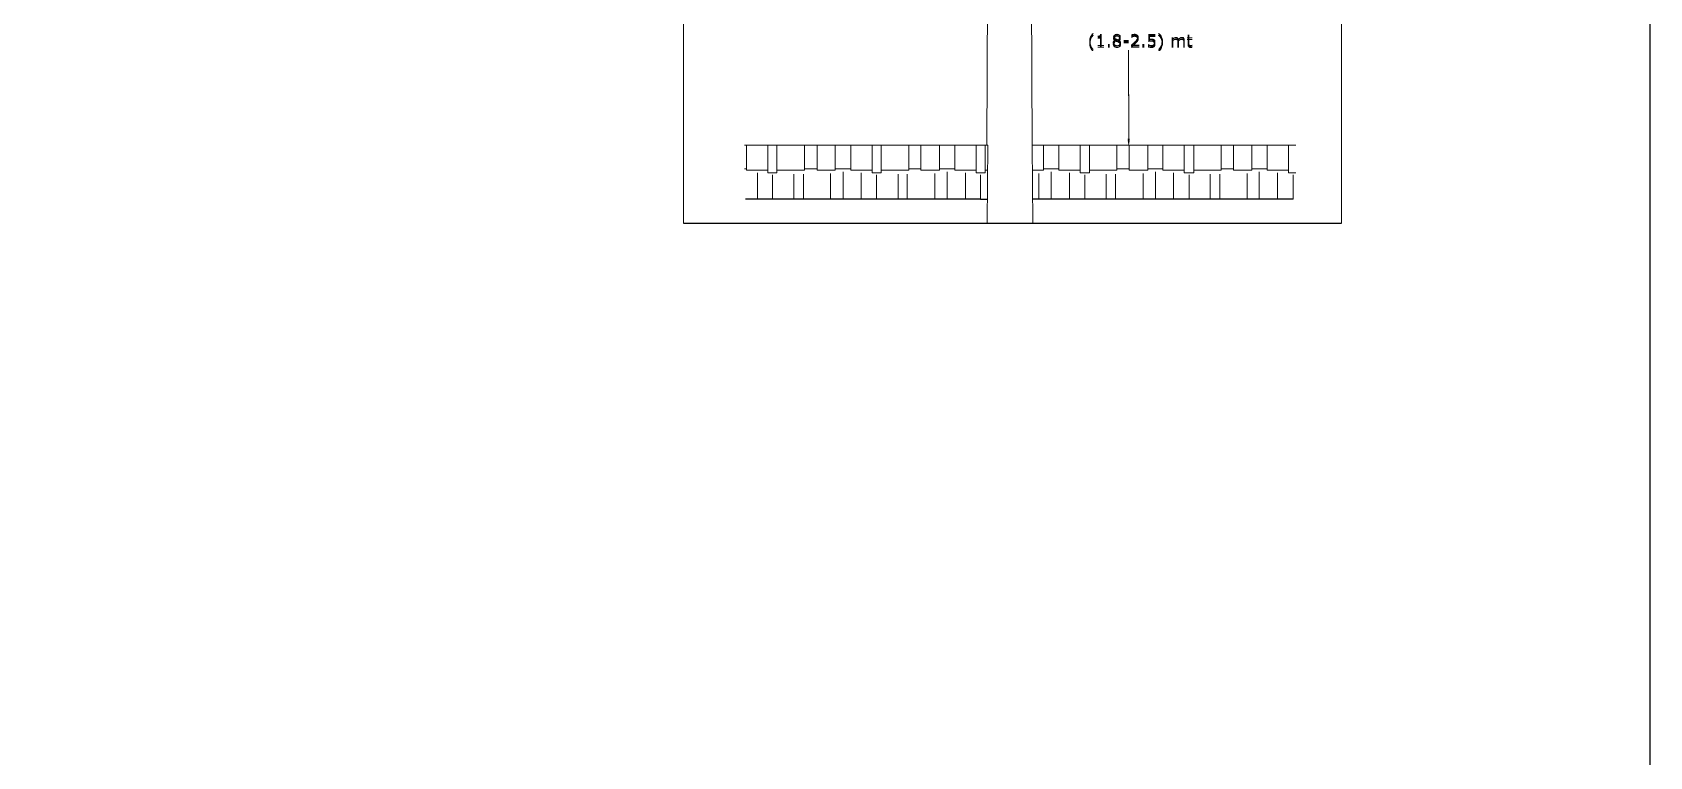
# Model space of a CAD drawing. Extents: x 604418 to 606014, y 1310869 to 1312555.
# Drawn here: x 605912.2 to 606013.8, y 1311025.9 to 1311071.4 of the extents above; entities that cross this region are included whole.
import ezdxf

# ---------------------------------------------------------------- set-up
doc = ezdxf.new("R2010")
doc.units = 0
doc.header["$MEASUREMENT"] = 0
doc.layers.get('0').update_dxf_attribs({"color": 10})
doc.layers.add('1-Cartografia', color=7, linetype='Continuous', lineweight=13)

msp = doc.modelspace()

# ---------------------------------------------------------------- hatches: boundary and pattern name
at = {"layer": '1-Cartografia'}
for points in [[(605978.85, 1311071.32), (605978.74, 1311071.32), (605978.7, 1311071.25), (605978.68, 1311071.21), (605978.63, 1311071.14), (605978.61, 1311071.08), (605978.59, 1311071.06), (605978.59, 1311071.03), (605978.59, 1311071.01), (605978.57, 1311070.99), (605978.57, 1311070.97), (605978.57, 1311070.95), (605978.57, 1311070.92), (605978.57, 1311070.81), (605978.57, 1311070.75), (605978.57, 1311070.68), (605978.59, 1311070.61), (605978.61, 1311070.55), (605978.61, 1311070.53), (605978.63, 1311070.5), (605978.63, 1311070.48), (605978.66, 1311070.46), (605978.66, 1311070.44), (605978.68, 1311070.42), (605978.68, 1311070.39), (605978.7, 1311070.37), (605978.74, 1311070.33), (605978.74, 1311070.31), (605978.85, 1311070.31), (605978.81, 1311070.37), (605978.77, 1311070.42), (605978.72, 1311070.48), (605978.7, 1311070.55), (605978.68, 1311070.61), (605978.66, 1311070.68), (605978.66, 1311070.75), (605978.66, 1311070.81), (605978.66, 1311070.88), (605978.66, 1311070.95), (605978.68, 1311071.01), (605978.7, 1311071.08), (605978.72, 1311071.14), (605978.77, 1311071.19), (605978.81, 1311071.25), (605978.85, 1311071.3)], [(605979.34, 1311071.28), (605979.25, 1311071.28), (605979.25, 1311071.25), (605979.25, 1311071.23), (605979.23, 1311071.21), (605979.21, 1311071.19), (605979.16, 1311071.19), (605979.14, 1311071.19), (605979.12, 1311071.19), (605979.1, 1311071.17), (605979.1, 1311071.1), (605979.25, 1311071.1), (605979.25, 1311070.59), (605979.1, 1311070.59), (605979.1, 1311070.53), (605979.49, 1311070.53), (605979.49, 1311070.59), (605979.34, 1311070.59)], [(605980.31, 1311071.3), (605980.2, 1311071.28), (605980.11, 1311071.21), (605980.35, 1311071.21), (605980.38, 1311071.21), (605980.4, 1311071.21), (605980.44, 1311071.14), (605980.46, 1311071.12), (605980.46, 1311071.06), (605980.44, 1311071.03), (605980.42, 1311070.99), (605980.38, 1311070.95), (605980.49, 1311070.95), (605980.51, 1311070.97), (605980.51, 1311070.99), (605980.55, 1311071.01), (605980.55, 1311071.06), (605980.55, 1311071.08), (605980.55, 1311071.12), (605980.55, 1311071.14), (605980.55, 1311071.17), (605980.53, 1311071.21), (605980.46, 1311071.25), (605980.4, 1311071.28), (605980.33, 1311071.3)], [(605981.43, 1311071.3), (605981.39, 1311071.3), (605981.32, 1311071.28), (605981.26, 1311071.28), (605981.21, 1311071.25), (605981.21, 1311071.14), (605981.28, 1311071.17), (605981.32, 1311071.19), (605981.41, 1311071.21), (605981.5, 1311071.21), (605981.57, 1311071.21), (605981.63, 1311071.21), (605981.59, 1311071.25), (605981.52, 1311071.28), (605981.46, 1311071.3)], [(605982.73, 1311071.28), (605982.29, 1311071.28), (605982.29, 1311070.88), (605982.32, 1311070.9), (605982.34, 1311070.9), (605982.36, 1311070.9), (605982.45, 1311070.9), (605982.51, 1311070.9), (605982.6, 1311070.9), (605982.69, 1311070.92), (605982.67, 1311070.95), (605982.65, 1311070.95), (605982.62, 1311070.97), (605982.6, 1311070.97), (605982.58, 1311070.99), (605982.56, 1311070.99), (605982.38, 1311070.99), (605982.38, 1311071.19), (605982.73, 1311071.19)], [(605983, 1311071.32), (605982.89, 1311071.32), (605982.89, 1311071.3), (605982.95, 1311071.23), (605982.98, 1311071.21), (605983.04, 1311071.1), (605983.07, 1311071.08), (605983.07, 1311071.06), (605983.07, 1311071.03), (605983.09, 1311071.01), (605983.09, 1311070.99), (605983.09, 1311070.97), (605983.09, 1311070.95), (605983.11, 1311070.92), (605983.11, 1311070.86), (605983.11, 1311070.84), (605983.11, 1311070.77), (605983.09, 1311070.68), (605983.09, 1311070.61), (605983.07, 1311070.55), (605983.04, 1311070.55), (605983.04, 1311070.5), (605983.02, 1311070.48), (605983, 1311070.46), (605983, 1311070.44), (605982.93, 1311070.37), (605982.89, 1311070.31), (605983, 1311070.31), (605983.04, 1311070.35), (605983.07, 1311070.37), (605983.07, 1311070.39), (605983.09, 1311070.42), (605983.11, 1311070.44), (605983.11, 1311070.46), (605983.11, 1311070.48), (605983.13, 1311070.5), (605983.13, 1311070.53), (605983.15, 1311070.59), (605983.18, 1311070.66), (605983.2, 1311070.72), (605983.2, 1311070.79), (605983.2, 1311070.86), (605983.2, 1311070.92), (605983.18, 1311070.99), (605983.15, 1311071.06), (605983.13, 1311071.12), (605983.11, 1311071.17), (605983.09, 1311071.19), (605983.09, 1311071.21), (605983.07, 1311071.23), (605983.07, 1311071.25), (605983.02, 1311071.28), (605983.02, 1311071.3)], [(605978.85, 1311071.22), (605978.74, 1311071.22), (605978.7, 1311071.15), (605978.68, 1311071.11), (605978.63, 1311071.04), (605978.61, 1311070.98), (605978.59, 1311070.96), (605978.59, 1311070.93), (605978.59, 1311070.91), (605978.57, 1311070.89), (605978.57, 1311070.87), (605978.57, 1311070.85), (605978.57, 1311070.82), (605978.57, 1311070.71), (605978.57, 1311070.65), (605978.57, 1311070.58), (605978.59, 1311070.51), (605978.61, 1311070.45), (605978.61, 1311070.43), (605978.63, 1311070.4), (605978.63, 1311070.38), (605978.66, 1311070.36), (605978.66, 1311070.34), (605978.68, 1311070.32), (605978.68, 1311070.29), (605978.7, 1311070.27), (605978.74, 1311070.23), (605978.74, 1311070.21), (605978.85, 1311070.21), (605978.81, 1311070.27), (605978.77, 1311070.32), (605978.72, 1311070.38), (605978.7, 1311070.45), (605978.68, 1311070.51), (605978.66, 1311070.58), (605978.66, 1311070.65), (605978.66, 1311070.71), (605978.66, 1311070.78), (605978.66, 1311070.85), (605978.68, 1311070.91), (605978.7, 1311070.98), (605978.72, 1311071.04), (605978.77, 1311071.09), (605978.81, 1311071.15), (605978.85, 1311071.2)], [(605979.34, 1311071.18), (605979.25, 1311071.18), (605979.25, 1311071.15), (605979.25, 1311071.13), (605979.23, 1311071.11), (605979.21, 1311071.09), (605979.16, 1311071.09), (605979.14, 1311071.09), (605979.12, 1311071.09), (605979.1, 1311071.07), (605979.1, 1311071), (605979.25, 1311071), (605979.25, 1311070.49), (605979.1, 1311070.49), (605979.1, 1311070.43), (605979.49, 1311070.43), (605979.49, 1311070.49), (605979.34, 1311070.49)], [(605979.74, 1311070.53), (605979.85, 1311070.53), (605979.85, 1311070.66), (605979.74, 1311070.66)], [(605979.74, 1311070.43), (605979.85, 1311070.43), (605979.85, 1311070.56), (605979.74, 1311070.56)], [(605980.16, 1311070.9), (605980.13, 1311070.9), (605980.11, 1311070.88), (605980.09, 1311070.86), (605980.07, 1311070.84), (605980.07, 1311070.81), (605980.04, 1311070.79), (605980.04, 1311070.77), (605980.04, 1311070.75), (605980.07, 1311070.66), (605980.11, 1311070.57), (605980.2, 1311070.53), (605980.31, 1311070.5), (605980.42, 1311070.53), (605980.51, 1311070.57), (605980.31, 1311070.57), (605980.29, 1311070.59), (605980.27, 1311070.59), (605980.22, 1311070.61), (605980.2, 1311070.61), (605980.16, 1311070.66), (605980.16, 1311070.7), (605980.16, 1311070.72), (605980.16, 1311070.77), (605980.16, 1311070.79), (605980.16, 1311070.81), (605980.18, 1311070.84), (605980.2, 1311070.86), (605980.22, 1311070.9), (605980.24, 1311070.9)], [(605980.16, 1311070.8), (605980.13, 1311070.8), (605980.11, 1311070.78), (605980.09, 1311070.76), (605980.07, 1311070.73), (605980.07, 1311070.71), (605980.04, 1311070.69), (605980.04, 1311070.67), (605980.04, 1311070.65), (605980.07, 1311070.56), (605980.11, 1311070.47), (605980.2, 1311070.43), (605980.31, 1311070.4), (605980.42, 1311070.43), (605980.51, 1311070.47), (605980.31, 1311070.47), (605980.29, 1311070.49), (605980.27, 1311070.49), (605980.22, 1311070.51), (605980.2, 1311070.51), (605980.16, 1311070.56), (605980.16, 1311070.6), (605980.16, 1311070.62), (605980.16, 1311070.67), (605980.16, 1311070.69), (605980.16, 1311070.71), (605980.18, 1311070.73), (605980.2, 1311070.76), (605980.22, 1311070.8), (605980.24, 1311070.8)], [(605980.11, 1311071.21), (605980.09, 1311071.19), (605980.09, 1311071.17), (605980.07, 1311071.14), (605980.07, 1311071.12), (605980.07, 1311071.1), (605980.07, 1311071.08), (605980.07, 1311071.06), (605980.09, 1311071.01), (605980.11, 1311070.97), (605980.18, 1311070.92), (605980.16, 1311070.9), (605980.24, 1311070.9), (605980.29, 1311070.88), (605980.31, 1311070.88), (605980.33, 1311070.88), (605980.44, 1311070.81), (605980.46, 1311070.79), (605980.46, 1311070.77), (605980.49, 1311070.72), (605980.46, 1311070.66), (605980.44, 1311070.61), (605980.42, 1311070.61), (605980.42, 1311070.59), (605980.38, 1311070.59), (605980.35, 1311070.59), (605980.33, 1311070.57), (605980.31, 1311070.57), (605980.51, 1311070.57), (605980.53, 1311070.59), (605980.55, 1311070.61), (605980.55, 1311070.64), (605980.57, 1311070.75), (605980.57, 1311070.77), (605980.57, 1311070.79), (605980.55, 1311070.81), (605980.55, 1311070.84), (605980.55, 1311070.86), (605980.53, 1311070.86), (605980.49, 1311070.9), (605980.44, 1311070.92), (605980.46, 1311070.95), (605980.49, 1311070.95), (605980.38, 1311070.95), (605980.29, 1311070.99), (605980.24, 1311071.01), (605980.22, 1311071.01), (605980.2, 1311071.03), (605980.2, 1311071.06), (605980.18, 1311071.06), (605980.16, 1311071.12), (605980.2, 1311071.17), (605980.24, 1311071.21), (605980.31, 1311071.21)], [(605980.11, 1311071.11), (605980.09, 1311071.09), (605980.09, 1311071.07), (605980.07, 1311071.04), (605980.07, 1311071.02), (605980.07, 1311071), (605980.07, 1311070.98), (605980.07, 1311070.96), (605980.09, 1311070.91), (605980.11, 1311070.87), (605980.18, 1311070.82), (605980.16, 1311070.8), (605980.24, 1311070.8), (605980.29, 1311070.78), (605980.31, 1311070.78), (605980.33, 1311070.78), (605980.44, 1311070.71), (605980.46, 1311070.69), (605980.46, 1311070.67), (605980.49, 1311070.62), (605980.46, 1311070.56), (605980.44, 1311070.51), (605980.42, 1311070.51), (605980.42, 1311070.49), (605980.38, 1311070.49), (605980.35, 1311070.49), (605980.33, 1311070.47), (605980.31, 1311070.47), (605980.51, 1311070.47), (605980.53, 1311070.49), (605980.55, 1311070.51), (605980.55, 1311070.54), (605980.57, 1311070.65), (605980.57, 1311070.67), (605980.57, 1311070.69), (605980.55, 1311070.71), (605980.55, 1311070.73), (605980.55, 1311070.76), (605980.53, 1311070.76), (605980.49, 1311070.8), (605980.44, 1311070.82), (605980.46, 1311070.85), (605980.49, 1311070.85), (605980.38, 1311070.85), (605980.29, 1311070.89), (605980.24, 1311070.91), (605980.22, 1311070.91), (605980.2, 1311070.93), (605980.2, 1311070.96), (605980.18, 1311070.96), (605980.16, 1311071.02), (605980.2, 1311071.07), (605980.24, 1311071.11), (605980.31, 1311071.11)], [(605980.31, 1311071.2), (605980.2, 1311071.18), (605980.11, 1311071.11), (605980.35, 1311071.11), (605980.38, 1311071.11), (605980.4, 1311071.11), (605980.44, 1311071.04), (605980.46, 1311071.02), (605980.46, 1311070.96), (605980.44, 1311070.93), (605980.42, 1311070.89), (605980.38, 1311070.85), (605980.49, 1311070.85), (605980.51, 1311070.87), (605980.51, 1311070.89), (605980.55, 1311070.91), (605980.55, 1311070.96), (605980.55, 1311070.98), (605980.55, 1311071.02), (605980.55, 1311071.04), (605980.55, 1311071.07), (605980.53, 1311071.11), (605980.46, 1311071.15), (605980.4, 1311071.18), (605980.33, 1311071.2)], [(605980.73, 1311070.81), (605981.04, 1311070.81), (605981.04, 1311070.9), (605980.73, 1311070.9)], [(605980.73, 1311070.71), (605981.04, 1311070.71), (605981.04, 1311070.8), (605980.73, 1311070.8)], [(605981.63, 1311071.21), (605981.43, 1311071.21), (605981.5, 1311071.19), (605981.57, 1311071.14), (605981.59, 1311071.1), (605981.57, 1311071.01), (605981.57, 1311070.99), (605981.54, 1311070.99), (605981.54, 1311070.97), (605981.52, 1311070.95), (605981.5, 1311070.9), (605981.41, 1311070.81), (605981.39, 1311070.81), (605981.35, 1311070.75), (605981.3, 1311070.7), (605981.24, 1311070.66), (605981.19, 1311070.61), (605981.19, 1311070.53), (605981.72, 1311070.53), (605981.72, 1311070.61), (605981.3, 1311070.61), (605981.37, 1311070.66), (605981.43, 1311070.72), (605981.48, 1311070.75), (605981.5, 1311070.79), (605981.57, 1311070.86), (605981.59, 1311070.86), (605981.59, 1311070.88), (605981.61, 1311070.88), (605981.61, 1311070.9), (605981.63, 1311070.92), (605981.63, 1311070.95), (605981.65, 1311070.97), (605981.68, 1311070.99), (605981.68, 1311071.01), (605981.68, 1311071.1), (605981.65, 1311071.19)], [(605981.63, 1311071.11), (605981.43, 1311071.11), (605981.5, 1311071.09), (605981.57, 1311071.04), (605981.59, 1311071), (605981.57, 1311070.91), (605981.57, 1311070.89), (605981.54, 1311070.89), (605981.54, 1311070.87), (605981.52, 1311070.85), (605981.5, 1311070.8), (605981.41, 1311070.71), (605981.39, 1311070.71), (605981.35, 1311070.65), (605981.3, 1311070.6), (605981.24, 1311070.56), (605981.19, 1311070.51), (605981.19, 1311070.43), (605981.72, 1311070.43), (605981.72, 1311070.51), (605981.3, 1311070.51), (605981.37, 1311070.56), (605981.43, 1311070.62), (605981.48, 1311070.65), (605981.5, 1311070.69), (605981.57, 1311070.76), (605981.59, 1311070.76), (605981.59, 1311070.78), (605981.61, 1311070.78), (605981.61, 1311070.8), (605981.63, 1311070.82), (605981.63, 1311070.85), (605981.65, 1311070.87), (605981.68, 1311070.89), (605981.68, 1311070.91), (605981.68, 1311071), (605981.65, 1311071.09)], [(605981.43, 1311071.2), (605981.39, 1311071.2), (605981.32, 1311071.18), (605981.26, 1311071.18), (605981.21, 1311071.15), (605981.21, 1311071.04), (605981.28, 1311071.07), (605981.32, 1311071.09), (605981.41, 1311071.11), (605981.5, 1311071.11), (605981.57, 1311071.11), (605981.63, 1311071.11), (605981.59, 1311071.15), (605981.52, 1311071.18), (605981.46, 1311071.2)], [(605981.9, 1311070.53), (605982.03, 1311070.53), (605982.03, 1311070.66), (605981.9, 1311070.66)], [(605981.9, 1311070.43), (605982.03, 1311070.43), (605982.03, 1311070.56), (605981.9, 1311070.56)], [(605982.27, 1311070.66), (605982.25, 1311070.66), (605982.25, 1311070.55), (605982.29, 1311070.53), (605982.36, 1311070.53), (605982.43, 1311070.5), (605982.47, 1311070.5), (605982.54, 1311070.5), (605982.6, 1311070.53), (605982.65, 1311070.55), (605982.69, 1311070.59), (605982.43, 1311070.59), (605982.4, 1311070.59), (605982.38, 1311070.61), (605982.36, 1311070.61), (605982.34, 1311070.61), (605982.32, 1311070.64), (605982.29, 1311070.64)], [(605982.27, 1311070.56), (605982.25, 1311070.56), (605982.25, 1311070.45), (605982.29, 1311070.43), (605982.36, 1311070.43), (605982.43, 1311070.4), (605982.47, 1311070.4), (605982.54, 1311070.4), (605982.6, 1311070.43), (605982.65, 1311070.45), (605982.69, 1311070.49), (605982.43, 1311070.49), (605982.4, 1311070.49), (605982.38, 1311070.51), (605982.36, 1311070.51), (605982.34, 1311070.51), (605982.32, 1311070.54), (605982.29, 1311070.54)], [(605982.73, 1311071.18), (605982.29, 1311071.18), (605982.29, 1311070.78), (605982.32, 1311070.8), (605982.34, 1311070.8), (605982.36, 1311070.8), (605982.45, 1311070.8), (605982.51, 1311070.8), (605982.6, 1311070.8), (605982.69, 1311070.82), (605982.67, 1311070.85), (605982.65, 1311070.85), (605982.62, 1311070.87), (605982.6, 1311070.87), (605982.58, 1311070.89), (605982.56, 1311070.89), (605982.38, 1311070.89), (605982.38, 1311071.09), (605982.73, 1311071.09)], [(605982.69, 1311070.92), (605982.45, 1311070.9), (605982.54, 1311070.9), (605982.58, 1311070.88), (605982.62, 1311070.84), (605982.65, 1311070.79), (605982.65, 1311070.72), (605982.62, 1311070.7), (605982.62, 1311070.68), (605982.6, 1311070.66), (605982.6, 1311070.64), (605982.56, 1311070.61), (605982.54, 1311070.59), (605982.51, 1311070.59), (605982.47, 1311070.59), (605982.69, 1311070.59), (605982.69, 1311070.61), (605982.71, 1311070.64), (605982.73, 1311070.66), (605982.73, 1311070.68), (605982.73, 1311070.7), (605982.73, 1311070.72), (605982.73, 1311070.75), (605982.73, 1311070.84), (605982.71, 1311070.9)], [(605982.69, 1311070.82), (605982.45, 1311070.8), (605982.54, 1311070.8), (605982.58, 1311070.78), (605982.62, 1311070.73), (605982.65, 1311070.69), (605982.65, 1311070.62), (605982.62, 1311070.6), (605982.62, 1311070.58), (605982.6, 1311070.56), (605982.6, 1311070.54), (605982.56, 1311070.51), (605982.54, 1311070.49), (605982.51, 1311070.49), (605982.47, 1311070.49), (605982.69, 1311070.49), (605982.69, 1311070.51), (605982.71, 1311070.54), (605982.73, 1311070.56), (605982.73, 1311070.58), (605982.73, 1311070.6), (605982.73, 1311070.62), (605982.73, 1311070.65), (605982.73, 1311070.73), (605982.71, 1311070.8)], [(605983, 1311071.22), (605982.89, 1311071.22), (605982.89, 1311071.2), (605982.95, 1311071.13), (605982.98, 1311071.11), (605983.04, 1311071), (605983.07, 1311070.98), (605983.07, 1311070.96), (605983.07, 1311070.93), (605983.09, 1311070.91), (605983.09, 1311070.89), (605983.09, 1311070.87), (605983.09, 1311070.85), (605983.11, 1311070.82), (605983.11, 1311070.76), (605983.11, 1311070.73), (605983.11, 1311070.67), (605983.09, 1311070.58), (605983.09, 1311070.51), (605983.07, 1311070.45), (605983.04, 1311070.45), (605983.04, 1311070.4), (605983.02, 1311070.38), (605983, 1311070.36), (605983, 1311070.34), (605982.93, 1311070.27), (605982.89, 1311070.21), (605983, 1311070.21), (605983.04, 1311070.25), (605983.07, 1311070.27), (605983.07, 1311070.29), (605983.09, 1311070.32), (605983.11, 1311070.34), (605983.11, 1311070.36), (605983.11, 1311070.38), (605983.13, 1311070.4), (605983.13, 1311070.43), (605983.15, 1311070.49), (605983.18, 1311070.56), (605983.2, 1311070.62), (605983.2, 1311070.69), (605983.2, 1311070.76), (605983.2, 1311070.82), (605983.18, 1311070.89), (605983.15, 1311070.96), (605983.13, 1311071.02), (605983.11, 1311071.07), (605983.09, 1311071.09), (605983.09, 1311071.11), (605983.07, 1311071.13), (605983.07, 1311071.15), (605983.02, 1311071.18), (605983.02, 1311071.2)], [(605983.84, 1311071.08), (605983.75, 1311071.08), (605983.75, 1311070.53), (605983.84, 1311070.53), (605983.84, 1311070.95), (605983.86, 1311070.97), (605983.88, 1311070.97), (605983.9, 1311070.99), (605983.92, 1311070.99), (605983.92, 1311071.01), (605983.97, 1311071.01), (605983.99, 1311071.01), (605984.17, 1311071.01), (605983.84, 1311071.03)], [(605983.84, 1311070.98), (605983.75, 1311070.98), (605983.75, 1311070.43), (605983.84, 1311070.43), (605983.84, 1311070.85), (605983.86, 1311070.87), (605983.88, 1311070.87), (605983.9, 1311070.89), (605983.92, 1311070.89), (605983.92, 1311070.91), (605983.97, 1311070.91), (605983.99, 1311070.91), (605984.17, 1311070.91), (605983.84, 1311070.93)], [(605984.01, 1311071.1), (605983.92, 1311071.08), (605983.84, 1311071.03), (605984.17, 1311071.01), (605984.12, 1311071.08), (605984.06, 1311071.1)], [(605984.01, 1311071), (605983.92, 1311070.98), (605983.84, 1311070.93), (605984.17, 1311070.91), (605984.12, 1311070.98), (605984.06, 1311071)], [(605984.17, 1311071.01), (605983.99, 1311071.01), (605984.01, 1311071.01), (605984.06, 1311071.01), (605984.06, 1311070.99), (605984.08, 1311070.99), (605984.1, 1311070.97), (605984.1, 1311070.95), (605984.1, 1311070.92), (605984.1, 1311070.81), (605984.1, 1311070.72), (605984.1, 1311070.61), (605984.1, 1311070.53), (605984.21, 1311070.53), (605984.21, 1311070.95), (605984.28, 1311070.99), (605984.3, 1311071.01), (605984.32, 1311071.01), (605984.34, 1311071.01), (605984.19, 1311071.01)], [(605984.17, 1311070.91), (605983.99, 1311070.91), (605984.01, 1311070.91), (605984.06, 1311070.91), (605984.06, 1311070.89), (605984.08, 1311070.89), (605984.1, 1311070.87), (605984.1, 1311070.85), (605984.1, 1311070.82), (605984.1, 1311070.71), (605984.1, 1311070.62), (605984.1, 1311070.51), (605984.1, 1311070.43), (605984.21, 1311070.43), (605984.21, 1311070.85), (605984.28, 1311070.89), (605984.3, 1311070.91), (605984.32, 1311070.91), (605984.34, 1311070.91), (605984.19, 1311070.91)], [(605984.39, 1311071.1), (605984.32, 1311071.1), (605984.28, 1311071.08), (605984.19, 1311071.01), (605984.54, 1311071.01), (605984.54, 1311071.03), (605984.52, 1311071.06), (605984.5, 1311071.08), (605984.48, 1311071.1), (605984.45, 1311071.1), (605984.43, 1311071.1), (605984.41, 1311071.1)], [(605984.39, 1311071), (605984.32, 1311071), (605984.28, 1311070.98), (605984.19, 1311070.91), (605984.54, 1311070.91), (605984.54, 1311070.93), (605984.52, 1311070.96), (605984.5, 1311070.98), (605984.48, 1311071), (605984.45, 1311071), (605984.43, 1311071), (605984.41, 1311071)], [(605984.54, 1311071.01), (605984.37, 1311071.01), (605984.39, 1311071.01), (605984.41, 1311071.01), (605984.43, 1311071.01), (605984.43, 1311070.99), (605984.45, 1311070.99), (605984.45, 1311070.97), (605984.48, 1311070.97), (605984.48, 1311070.95), (605984.48, 1311070.92), (605984.48, 1311070.81), (605984.48, 1311070.72), (605984.48, 1311070.61), (605984.48, 1311070.53), (605984.56, 1311070.53), (605984.56, 1311070.95), (605984.56, 1311070.97), (605984.56, 1311070.99)], [(605984.54, 1311070.91), (605984.37, 1311070.91), (605984.39, 1311070.91), (605984.41, 1311070.91), (605984.43, 1311070.91), (605984.43, 1311070.89), (605984.45, 1311070.89), (605984.45, 1311070.87), (605984.48, 1311070.87), (605984.48, 1311070.85), (605984.48, 1311070.82), (605984.48, 1311070.71), (605984.48, 1311070.62), (605984.48, 1311070.51), (605984.48, 1311070.43), (605984.56, 1311070.43), (605984.56, 1311070.85), (605984.56, 1311070.87), (605984.56, 1311070.89)], [(605984.85, 1311071.25), (605984.76, 1311071.25), (605984.76, 1311071.08), (605984.7, 1311071.08), (605984.7, 1311071.01), (605984.76, 1311071.01), (605984.76, 1311070.66), (605984.76, 1311070.64), (605984.76, 1311070.61), (605984.78, 1311070.59), (605984.96, 1311070.59), (605984.94, 1311070.59), (605984.92, 1311070.59), (605984.89, 1311070.59), (605984.87, 1311070.64), (605984.85, 1311070.66), (605984.85, 1311070.68), (605984.85, 1311071.01), (605985.05, 1311071.01), (605985.05, 1311071.08), (605984.85, 1311071.08)], [(605984.85, 1311071.15), (605984.76, 1311071.15), (605984.76, 1311070.98), (605984.7, 1311070.98), (605984.7, 1311070.91), (605984.76, 1311070.91), (605984.76, 1311070.56), (605984.76, 1311070.54), (605984.76, 1311070.51), (605984.78, 1311070.49), (605984.96, 1311070.49), (605984.94, 1311070.49), (605984.92, 1311070.49), (605984.89, 1311070.49), (605984.87, 1311070.54), (605984.85, 1311070.56), (605984.85, 1311070.58), (605984.85, 1311070.91), (605985.05, 1311070.91), (605985.05, 1311070.98), (605984.85, 1311070.98)], [(605985.05, 1311070.61), (605985.03, 1311070.61), (605985.01, 1311070.59), (605984.98, 1311070.59), (605984.96, 1311070.59), (605984.78, 1311070.59), (605984.83, 1311070.53), (605984.89, 1311070.5), (605984.98, 1311070.5), (605985.05, 1311070.53)], [(605985.05, 1311070.51), (605985.03, 1311070.51), (605985.01, 1311070.49), (605984.98, 1311070.49), (605984.96, 1311070.49), (605984.78, 1311070.49), (605984.83, 1311070.43), (605984.89, 1311070.4), (605984.98, 1311070.4), (605985.05, 1311070.43)]]:
    msp.add_hatch(color=7, dxfattribs=at).paths.add_polyline_path(points)

# ---------------------------------------------------------------- linework, layer by layer
at = {"color": 0, "linetype": 'Continuous'}
for p, q in [((605957.73, 1311060.93), (605956.98, 1311060.93)), ((605971.75, 1311060.93), (605957.73, 1311060.93)), ((605971.75, 1311060.93), (605972.18, 1311060.93)), ((605975.41, 1311060.93), (605975.02, 1311060.93)), ((605991.37, 1311060.93), (605975.41, 1311060.93)), ((605953.1, 1311059.41), (605994.4, 1311059.41))]:
    msp.add_line(p, q, dxfattribs=at)
at = {"ltscale": 0.25}
msp.add_lwpolyline([(606013.76, 1310913.53), (605408.21, 1310911.04), (605408.21, 1311284.99), (606013.76, 1311287.48)], close=True, dxfattribs=at)
at = {"layer": '1-Cartografia', "color": 7}
for p, q in [((605953.1, 1311059.41), (605953.1, 1311135.81)), ((605994.4, 1311135.81), (605994.4, 1311059.41)), ((605972.32, 1311097.21), (605972.13, 1311064.3)), ((605974.8, 1311097.38), (605974.99, 1311064.3)), ((605981.05, 1311064.72), (605981.04, 1311070.27)), ((605981.05, 1311064.62), (605981.04, 1311070.17)), ((605972.21, 1311064.3), (605956.93, 1311064.3)), ((605957.04, 1311062.74), (605957.04, 1311064.3)), ((605958.39, 1311062.58), (605958.39, 1311064.3)), ((605958.96, 1311062.58), (605958.96, 1311064.3)), ((605960.7, 1311062.74), (605960.7, 1311064.3)), ((605961.48, 1311062.74), (605961.48, 1311064.3)), ((605962.62, 1311062.74), (605962.62, 1311064.3)), ((605963.59, 1311062.74), (605963.59, 1311064.3)), ((605964.94, 1311062.58), (605964.94, 1311064.3)), ((605965.51, 1311062.58), (605965.51, 1311064.3)), ((605967.25, 1311062.74), (605967.25, 1311064.3)), ((605968, 1311062.74), (605968, 1311064.3)), ((605969.17, 1311062.74), (605969.17, 1311064.3)), ((605970.12, 1311062.74), (605970.12, 1311064.3)), ((605971.46, 1311062.58), (605971.46, 1311064.3)), ((605972.04, 1311062.58), (605972.04, 1311064.3)), ((605972.21, 1311064.3), (605972.17, 1311059.45)), ((605991.55, 1311064.3), (605974.99, 1311064.3)), ((605975.03, 1311059.45), (605974.99, 1311064.3)), ((605975.69, 1311062.74), (605975.69, 1311064.3)), ((605976.22, 1311064.3), (605980.26, 1311064.3)), ((605976.66, 1311062.74), (605976.66, 1311064.3)), ((605978.01, 1311062.58), (605978.01, 1311064.3)), ((605978.58, 1311062.58), (605978.58, 1311064.3)), ((605980.3, 1311062.74), (605980.3, 1311064.3)), ((605981.07, 1311062.74), (605981.07, 1311064.3)), ((605982.24, 1311062.74), (605982.24, 1311064.3)), ((605983.19, 1311062.74), (605983.19, 1311064.3)), ((605984.54, 1311062.58), (605984.54, 1311064.3)), ((605985.13, 1311062.58), (605985.13, 1311064.3)), ((605986.85, 1311062.74), (605986.85, 1311064.3)), ((605987.62, 1311062.74), (605987.62, 1311064.3)), ((605988.77, 1311062.74), (605988.77, 1311064.3)), ((605989.74, 1311062.74), (605989.74, 1311064.3)), ((605991.08, 1311062.58), (605991.08, 1311064.3)), ((605956.93, 1311062.82), (605957.04, 1311062.82)), ((605957.04, 1311062.74), (605958.39, 1311062.74)), ((605957.73, 1311060.93), (605957.73, 1311062.58)), ((605958.39, 1311062.58), (605958.96, 1311062.58)), ((605958.68, 1311060.93), (605958.68, 1311062.45)), ((605958.96, 1311062.74), (605960.7, 1311062.74)), ((605960.02, 1311060.93), (605960.02, 1311062.49)), ((605960.62, 1311060.93), (605960.62, 1311062.49)), ((605960.7, 1311062.82), (605961.48, 1311062.82)), ((605961.48, 1311062.74), (605962.62, 1311062.74)), ((605962.33, 1311060.93), (605962.33, 1311062.54)), ((605962.62, 1311062.82), (605963.59, 1311062.82)), ((605963.11, 1311060.93), (605963.11, 1311062.63)), ((605963.59, 1311062.74), (605964.94, 1311062.74)), ((605964.25, 1311060.93), (605964.25, 1311062.58)), ((605964.94, 1311062.58), (605965.51, 1311062.58)), ((605965.22, 1311060.93), (605965.22, 1311062.45)), ((605965.51, 1311062.74), (605967.25, 1311062.74)), ((605966.57, 1311060.93), (605966.57, 1311062.49)), ((605967.14, 1311060.93), (605967.14, 1311062.49)), ((605967.25, 1311062.82), (605968, 1311062.82)), ((605968, 1311062.74), (605969.17, 1311062.74)), ((605968.88, 1311060.93), (605968.88, 1311062.54)), ((605969.17, 1311062.82), (605970.12, 1311062.82)), ((605969.65, 1311060.93), (605969.65, 1311062.63)), ((605970.12, 1311062.74), (605971.46, 1311062.74)), ((605970.8, 1311060.93), (605970.8, 1311062.58)), ((605971.46, 1311062.58), (605972.04, 1311062.58)), ((605971.75, 1311060.93), (605971.75, 1311062.45)), ((605972.04, 1311062.74), (605972.21, 1311062.74)), ((605975.01, 1311062.74), (605975.69, 1311062.74)), ((605975.41, 1311060.93), (605975.41, 1311062.54)), ((605975.69, 1311062.82), (605976.66, 1311062.82)), ((605976.18, 1311060.93), (605976.18, 1311062.63)), ((605976.66, 1311062.74), (605978.01, 1311062.74)), ((605977.33, 1311060.93), (605977.33, 1311062.58)), ((605978.01, 1311062.58), (605978.58, 1311062.58)), ((605978.3, 1311060.93), (605978.3, 1311062.45)), ((605978.58, 1311062.74), (605980.3, 1311062.74)), ((605979.64, 1311060.93), (605979.64, 1311062.49)), ((605980.21, 1311060.93), (605980.21, 1311062.49)), ((605980.3, 1311062.82), (605981.07, 1311062.82)), ((605981.07, 1311062.74), (605982.24, 1311062.74)), ((605981.96, 1311060.93), (605981.96, 1311062.54)), ((605982.24, 1311062.82), (605983.19, 1311062.82)), ((605982.73, 1311060.93), (605982.73, 1311062.63)), ((605983.19, 1311062.74), (605984.54, 1311062.74)), ((605983.87, 1311060.93), (605983.87, 1311062.58)), ((605984.54, 1311062.58), (605985.13, 1311062.58)), ((605984.84, 1311060.93), (605984.84, 1311062.45)), ((605985.13, 1311062.74), (605986.85, 1311062.74)), ((605986.17, 1311060.93), (605986.17, 1311062.49)), ((605986.76, 1311060.93), (605986.76, 1311062.49)), ((605986.85, 1311062.82), (605987.62, 1311062.82)), ((605987.62, 1311062.74), (605988.77, 1311062.74)), ((605988.48, 1311060.93), (605988.48, 1311062.54)), ((605988.77, 1311062.82), (605989.74, 1311062.82)), ((605989.25, 1311060.93), (605989.25, 1311062.63)), ((605989.74, 1311062.74), (605991.08, 1311062.74)), ((605990.4, 1311060.93), (605990.4, 1311062.58)), ((605991.08, 1311062.58), (605991.55, 1311062.58)), ((605991.37, 1311060.93), (605991.37, 1311062.45))]:
    msp.add_line(p, q, dxfattribs=at)
for points in [[(605981.11, 1311064.72), (605980.98, 1311064.72), (605981.05, 1311064.32)], [(605981.11, 1311064.62), (605980.98, 1311064.62), (605981.05, 1311064.22)]]:
    msp.add_solid(points, dxfattribs=at)

doc.saveas('drawing.dxf')
